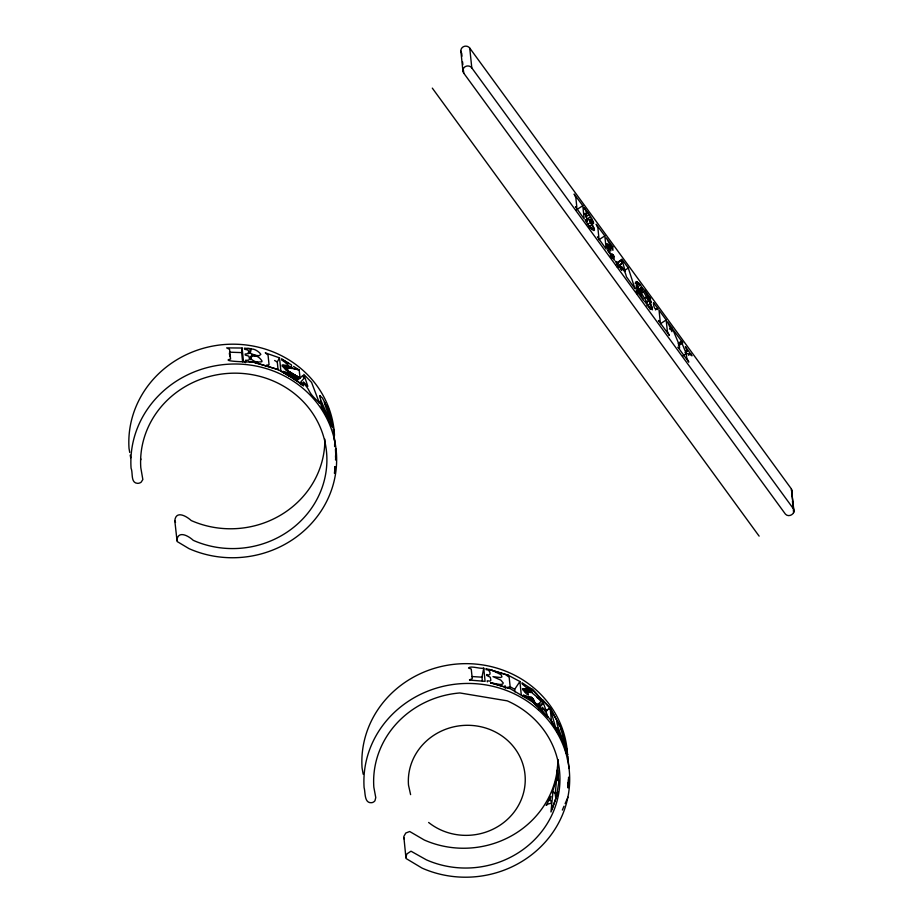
<?xml version="1.0" encoding="UTF-8"?>
<svg xmlns="http://www.w3.org/2000/svg" width="923" height="923" viewBox="0 0 923 923"><rect width="100%" height="100%" fill="white"/><g stroke="black" fill="none" stroke-linecap="round" stroke-linejoin="round"><path stroke-width="1.38" d="M334.645 443.963L334.634 446.605M335.464 449.074L335.822 456.631L336.007 448.936L335.718 453.793M567.541 760.148L567.68 756.156L569.041 768.444M568.21 782.243L568.06 787.965L568.776 777.351M557.861 759.571L557.561 767.705L558.75 783.189L558.865 781.735L556.442 796.849L550.962 811.998L552.912 792.188L555.542 793.007M334.576 473.43L334.968 466.738L334.576 473.43L334.714 470.499L334.599 471.284M335.511 457.358L335.66 454.681M176.847 540.52C177.908 530.067 188.223 535.675 193.276 540.347A93.211 87.65 -5.9 0 0 323.327 483.871A93.211 87.65 -5.9 0 0 243.66 373.55A93.211 87.65 -5.9 0 0 140.792 467.661L142.846 479.568L141.104 482.221A5.711 5.365 -5.9 0 1 137.562 483.352C130.328 482.925 133.154 472.657 131.066 468.226A102.961 96.811 -5.9 0 1 244.791 364.435A102.961 96.811 -5.9 0 1 332.684 486.329A102.961 96.811 -5.9 0 1 189.053 548.654L177.112 541.513L174.805 520.71C175.866 510.269 186.169 515.876 191.234 520.549A93.211 87.65 -5.9 0 0 324.85 439.175M568.522 777.339L568.649 781.366M335.545 460.035L335.926 454.67M405.762 857.479L406.939 853.89L410.977 851.191L426.322 859.809A93.211 87.65 -5.9 0 0 550.696 817.443A93.211 87.65 -5.9 0 0 507.269 700.857L459.885 692.954A93.211 87.65 -5.9 0 0 373.827 787.123L375.765 797.587L374.969 800.737A5.146 4.834 -5.9 0 1 371.865 802.675C363.939 803.656 365.554 792.292 364.1 787.677A102.961 96.811 -5.9 0 1 477.837 683.885A102.961 96.811 -5.9 0 1 565.718 805.779A102.961 96.811 -5.9 0 1 422.088 868.116L405.993 858.459L403.812 836.515L405.785 833.019L409.697 831.508L424.268 839.999A93.211 87.65 -5.9 0 0 557.907 760.067M242.611 361.839L241.653 352.598L242.138 348.029L226.654 347.89L229.585 349.367L230.588 359.047C217.851 361.689 258.267 362.52 261.867 361.758L262.005 361.031C255.671 350.532 241.514 357.247 258.348 362.739M510.327 688.72L533.482 702.495L541.697 710.099L539.943 706.949L542.805 703.88L541.628 700.857L531.948 692.804L531.51 688.904L550.131 708.126L555.127 725.882C560.769 738.515 550.696 718.071 547.939 717.206C546.912 714.944 547.777 713.191 541.963 707.895L542.355 707.283L546.578 711.806L542.309 700.222L532.236 689.4L529.987 690.646L522.153 683.931L522.037 682.801L531.51 688.904L529.71 690.935M245.414 362.647L245.714 360.362L248.633 360.201L249.464 359.162L248.91 356.186L245.241 355.055L245.137 354.04L248.552 353.613L248.622 351.005L247.629 349.944L244.56 349.24L244.445 348.179L251.218 348.732L250.318 353.336L256.294 355.667M249.187 361.758L252.579 361.931L278.1 369.546L293.814 378.603L280.892 371.069L279.531 357.859L265.259 352.828L268.051 355.124L269.055 364.804L266.412 365.196L268.501 366.327M568.453 783.869L568.453 779.497M247.952 353.059L249.891 353.267C248.564 344.971 258.786 350.867 260.84 354.351L259.248 355.678L251.644 355.078M482.383 681.139L481.968 677.182L483.744 668.137C480.202 669.14 470.442 665.345 468.515 668.01L471.249 669.037L472.253 678.717L469.449 679.87M250.964 359.635L251.794 355.505L255.498 356.324M251.875 355.113L250.756 359.589M487.332 681.889L487.24 680.793L490.067 681.139L490.851 680.263L490.321 677.251L486.779 675.498L486.675 674.494C492.063 677.067 490.413 669.106 486.098 669.671L485.983 668.61L508.273 675.267L519.903 681.509L521.264 694.719M552.035 809.609L557.954 792.061L555.704 797.599L555.196 794.138L556.777 777.708L552.277 793.065L552.912 792.188M620.948 260.101L618.145 263.101L615.353 261.174L621.848 270.324L619.702 265.905L621.975 263.228L620.948 260.101L617.499 262.363M687.277 351.225L685.385 346.587L691.985 355.828L689.493 353.832L686.85 353.682L685.824 351.178L687.277 351.225L684.97 352.724M492.097 670.26L501.154 674.748L501.939 676.871L500.508 677.54L492.963 676.628L500.877 680.159L503.243 682.974L502.539 684.174L500.081 684.485L490.563 682.858L509.634 688.477L507.581 687.277L510.177 686.966L509.173 677.286L506.323 675.082L508.273 675.267L489.144 669.417M463.45 70.321L463.738 73.148L785.438 514.146C788.83 517.988 796.03 513.603 793.492 508.896L791.449 489.086M641.335 287.826L643.239 289.268L639.512 283.661L636.132 281.469C634.459 284.907 653.807 310.474 644.808 301.313L649.111 307.578L652.434 309.805L651.269 305.271L641.335 287.826L637.885 290.076M555.981 798.453L557.954 792.061M528.198 695.054L527.771 690.219L525.856 688.893L522.533 688.65L526.445 693.969L528.371 694.581M282.992 371.242C286.188 374.265 293.906 370.919 293.029 377.438L297.887 379.745L300.044 378.176L286.199 370.111L282.311 366.05L282.196 364.92L287.145 365.877L287.999 371.138L300.044 378.176L302.721 375.511L303.932 378.488L300.944 381.718L303.575 385.756L294.275 378.811L295.233 379.468M562.338 810.059L564.011 806.194M565.118 803.633L567.887 797.207M278.1 369.881L277.281 361.954L279.531 357.859M284.561 368.369L286.488 365.427M285.195 368.808L287.145 365.877M514.953 691.962L514.676 689.319L519.903 681.509M286.268 368.254L287.572 366.304L291.553 368.542L291.437 364.862L281.711 359.07L281.827 360.201C283.499 360.501 294.068 370.111 288.461 367.262L290.664 368.115M288.68 375.88L290.053 373.977M291.045 376.019L292.464 374.138M293.029 377.438L292.972 378.488L297.748 381.407M525.049 691.431L526.71 689.308M525.672 691.892L527.356 689.781M542.309 700.222L542.689 699.772L550.131 708.126L551.481 721.255L558.127 733.589L557.25 727.762L557.907 728.455L562.834 742.323L558.68 733.9M527.841 690.45L531.867 692.331M302.236 384.729L300.563 383.149L303.321 385.652L293.133 378.268M527.818 697.05L523.318 694.973L523.422 696.023C528.498 696.623 533.967 696.611 534.752 702.945L538.063 704.376L541.628 700.857L537.105 697.557M538.271 709.602L540.278 707.768L536.551 704.203M524.252 695.457L523.422 696.023L532.086 698.676L531.613 697.419L532.167 697.834M575.894 210.19L582.794 205.691L574.129 194.061L575.848 197.672L576.84 207.352L575.433 206.683L584.155 218.889L582.794 205.691M585.378 213.928L587.674 212.428C590.905 215.936 598.681 231.408 588.447 218.901L586.151 220.401M585.747 216.917L589.197 214.655M588.447 218.901C598.6 233.15 594.608 234.973 585.459 220.678L585.355 219.662L587.34 221.647L587.178 218.982L590.512 216.709M589.324 220.078L591.631 218.578M590.155 221.612L592.462 220.101M587.259 224.543L590.708 222.293M590.778 222.939L593.085 221.439M591.193 224.035L593.501 222.524M588.712 226.885L592.162 224.635M589.705 228.673L593.154 226.423M591.62 229.492L593.916 227.993M599.073 239.645L604.819 235.884L596.154 224.254L597.873 227.866L598.877 237.546L597.469 236.876L606.192 249.083L604.819 235.884M606.376 246.51L608.961 244.964C613.172 254.194 609.538 251.771 606.907 244.78L606.78 243.66L608.961 244.964M607.242 247.145L609.538 245.645M607.68 247.802L609.988 246.291M607.969 248.356L610.276 246.856M608.142 249.083L610.449 247.572M610.426 248.229L612.734 246.718L606.249 237.846L612.941 250.318L612.734 246.718M610.265 255.89L612.572 254.39L613.737 256.017L614.314 260.228L607.53 250.029L610.541 253.479L612.572 254.39M610.784 256.502L613.091 255.002M611.176 257.067L613.472 255.567M611.43 257.529L613.737 256.017M611.661 258.325L613.968 256.825M615.849 264.601L618.145 263.101M617.383 266.239L621.975 263.228M617.475 267.082L619.783 265.582M617.406 267.405L619.702 265.905M624.836 270.301L628.286 268.039L621.814 259.167L625.275 271.477L621.675 266.551L621.364 267.105C626.175 272.885 625.644 274.627 626.509 276.958C627.905 278.538 639.489 295.902 633.928 285.53L628.286 268.039M635.116 283.165L637.424 281.665M636.247 284.157L638.554 282.646M636.062 285.922L639.512 283.661M637.135 287.168L640.597 284.919M636.051 290.987L638.347 289.487L636.766 286.984L637.205 291.553L643.7 300.736L638.347 289.487M639.12 289.049L641.416 287.538M639.466 289.199L641.773 287.699M639.189 289.926L641.485 288.426M636.582 292.418L638.878 290.907M639.558 290.768L641.854 289.268M640.158 291.91L642.466 290.399M637.274 294.01L639.581 292.51M641.035 293.399L643.343 291.899M644.185 298.441L646.481 296.929M647.138 298.579L649.7 297.31L651.28 302.848L644.392 289.949L649.434 297.079M647.404 298.81L649.7 297.31M648.119 299.79L650.415 298.291M648.396 300.287L650.692 298.787M646.492 302.19L648.788 300.69M646.919 305.755L650.369 303.505M648.973 306.771L651.269 305.271M649.63 308.27L651.938 306.771M650.069 309.505L652.365 307.994M655.434 309.92L657.741 308.42L653.507 302.629C653.265 304.428 654.338 310.659 656.749 308.651L657.857 309.586L657.741 308.42M660.418 323.742L666.175 319.981L659.034 310.209L660.21 321.573L658.491 320.523L669.394 335.476L667.352 331.345L666.175 319.981M669.429 329.107L671.736 327.607L667.502 321.815L671.921 331.657L671.736 327.607M678.151 343.379L681.601 341.129C685.016 345.144 680.124 341.21 678.359 344.937M678.601 344.994L682.478 342.41M678.59 345.652L682.039 343.402L681.809 342.687M682.87 355.99L686.32 353.74L682.039 343.402M688.5 355.251L690.808 353.751M545.493 711.022L550.096 708.022L562.015 729.874L562.13 730.981L560.838 728.974L563.849 739.323L566.526 753.618M545.528 711.125L550.096 708.022L562.015 729.874M286.338 367.792L287.803 366.973L285.149 365.254M523.71 689.112L527.991 690.9L524.645 691.454L527.991 690.9L530.333 692.619M285.08 368.473L286.153 367.896L284.353 367.654L287.803 366.973L283.407 365.335M284.249 371.842L290.514 374.253L289.176 373.411M524.552 695.619L523.422 696.023L525.856 696.3M534.752 702.945L542.482 711.091L541.178 708.991L542.482 711.091L533.598 702.599L532.848 698.919L533.229 699.357M542.805 703.88L538.986 704.272L540.047 706.603M528.083 691.812L530.771 692.123L528.348 689.181L530.852 688.72M525.349 692.296L528.118 692.204M286.961 367.446L283.442 366.846L287.803 366.973M229.492 352.182L241.653 352.598M528.348 689.181L531.556 689.366M528.048 691.523L523.745 690.612L527.991 690.9M471.907 676.536L481.968 677.182M287.884 367.896L288.911 367.989L287.849 367.608M247.733 348.421L250.779 348.744M292.845 375.638L293.652 376.146L292.637 374.842L297.056 379.549L295.672 378.938M538.94 698.653L541.628 700.857L540.428 700.603L541.051 701.422M282.311 366.05L286.003 366.939M290.941 367.816L289.395 366.916L291.795 368.289L299.19 369.95L300.044 378.176L292.487 374.23M531.636 697.465L530.863 697.027M522.649 689.769L526.248 690.796M540.336 700.476L541.628 700.857M269.089 366.858L278.1 369.546M490.621 682.651L509.634 688.477M552.358 791.969L556.292 793.249M526.756 687.485L530.99 688.962M268.385 366.65L252.579 361.874M469.611 680.089L485.106 681.336L483.744 668.137M287.78 366.939L284.792 365.496M528.071 690.969L530.771 692.123M527.968 690.854L525.06 689.319M530.575 688.489L531.51 688.904M527.921 690.716L525.406 689.089M288.184 370.665L285.645 369.362L300.044 378.176L292.083 373.792M290.237 373.1L292.787 374.853M274.616 360.501L277.281 361.954M510.107 686.712L514.676 689.319M534.682 703.326L533.09 701.261M300.044 378.176L287.088 370.758L291.414 373.388M289.891 367.55L290.907 368.162M283.096 372.292L296.618 380.507M530.956 691.777L529.537 690.889L530.863 691.962M281.711 359.07L288.911 363.547M293.56 366.443L299.19 369.95L290.399 367.677M530.021 691.546L530.806 692.054M293.053 377.657L294.841 379.053L293.076 377.853M288.253 373.63L287.607 373.157L292.96 376.734M529.987 690.646L531.048 691.604M528.198 697.453L533.182 702.195M535.086 703.741L542.239 710.975M535.248 692.538L537.036 694.419M532.236 689.4L535.075 692.377M318.47 401.84C306.367 390.764 311.801 391.871 303.032 382.572L303.459 381.937L307.844 386.31L303.829 374.38L311.57 382.387L319.473 403.247L318.32 400.547M538.063 704.376L539.551 706.06L538.582 703.857M321.677 407.262L326.154 415.558L320.35 401.09L321.4 406.847M533.171 702.068L529.352 697.35M229.331 353.451L229.989 356.716M175.543 522.349L174.805 520.71M461.985 56.176L461.696 53.349A4.869 4.58 -5.9 0 1 462.977 46.958A4.869 4.58 -5.9 0 1 469.749 48.088L791.369 488.89L793.976 511.319M681.601 341.129L672.613 329.05L679.282 344.902L679.628 348.179L677.909 347.152L688.8 362.104L686.758 357.951L686.32 353.74M469.749 48.088L471.791 67.898L793.492 508.896M432.31 88.123L759.121 536.125M404.389 839.272L403.72 837.669M587.674 212.428L584.097 207.467L584.201 208.54C586.243 209.636 588.263 218.751 584.755 213.398L587.178 218.982M560.18 726.263C548.77 706.799 571.372 760.887 563.561 743.096L566.364 753.433M551.481 721.255L558.427 733.462M535.386 703.361L532.848 698.919L533.54 702.53M332.511 426.703L331.426 419.63L333.099 427.741L332.626 426.241L332.592 426.83M410.608 794.634L408.497 785.104A58.495 54.999 -5.9 0 1 477.699 726.136A58.495 54.999 -5.9 0 1 519.441 803.61A58.495 54.999 -5.9 0 1 428.63 822.474M329.511 414.012L326.361 405.059C328.219 403.478 332.868 427.903 329.892 415.973M567.184 754.114L566.214 747.03L567.61 755.176L567.253 753.664L567.253 754.253M334.588 441.021L333.399 428.722L335.176 446.236M363.189 774.235L362.058 767.878A102.961 96.811 -5.9 0 1 459.158 663.868A102.961 96.811 -5.9 0 1 567.53 754.922M129.739 452.443L129.024 448.416A102.961 96.811 -5.9 0 1 226.112 344.406A102.961 96.811 -5.9 0 1 334.495 435.46M130.212 455.12L130.685 457.808M791.876 495.674L791.865 490.159M792.465 501.339L792.753 504.166M793.342 509.819L793.63 512.646M462.573 61.841L462.861 64.668M460.865 51.111L462.908 70.921M505.008 685.627L505.296 688.396M245.714 360.362L245.783 361.597L243.476 361.481L242.138 348.029M140.769 458.812L140.804 459.769M463.738 73.148A4.869 4.58 -5.9 0 1 465.03 66.768A4.869 4.58 -5.9 0 1 471.791 67.898M292.51 373.919A93.211 87.65 -5.9 0 1 297.748 378.442M557.561 777.154L557.365 780.154L557.423 769.736L557.561 777.154M319.739 395.563C318.7 398.021 334.253 428.237 326.984 416.296C342.283 449.893 319.254 391.364 325.507 404.205L322.519 398.136L319.739 395.563M546.301 805.248L548.666 803.748L550.973 803.506L551.343 800.945L549.97 800.599L550.835 796.353L546.301 805.248M536.205 705.068L533.598 702.599L536.205 705.068M541.086 710.11L547.939 717.206L541.086 710.11M565.695 746.522L562.649 731.939L565.695 746.522M294.922 378.638L294.356 378.118L294.922 378.638M294.472 377.922L293.849 377.115L297.056 379.549L294.472 377.922M537.244 705.426L536.378 704.745L541.328 709.499L537.244 705.426"/></g></svg>
